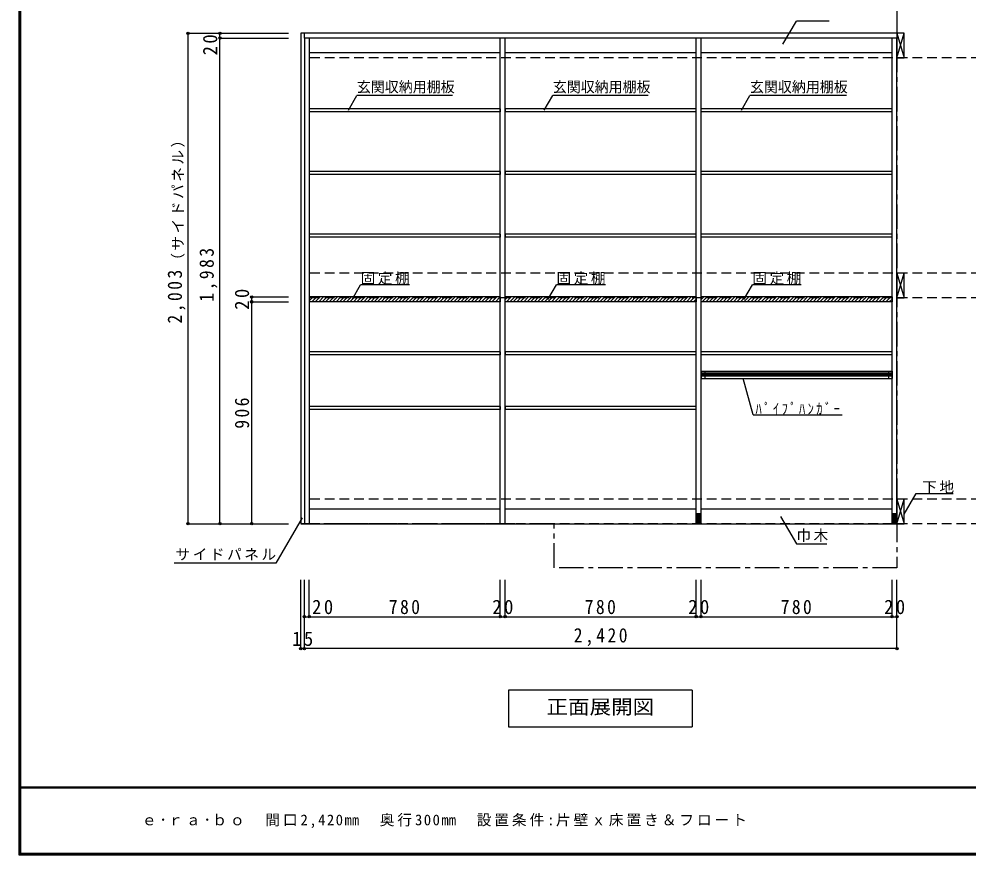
# Model space of a CAD drawing. Units: millimetres at full size, sheet at 1:20; some dimension numbers follow another scale. Extents: x -3922 to 3878, y -2932 to 2722.
# Drawn here: x -3922 to -42, y -2864 to 550 of the extents above; entities that cross this region are included whole.
import ezdxf
from ezdxf.enums import TextEntityAlignment as Align

# ---------------------------------------------------------------- set-up
doc = ezdxf.new("R2010")
doc.units = ezdxf.units.MM
doc.header["$LTSCALE"] = 20
doc.header["$PDMODE"] = 32
doc.header["$PDSIZE"] = 10
doc.linetypes.add('CHAIN1', pattern=[8, 5, -1, 1, -1])
doc.linetypes.add('DASHED2', pattern=[3, 2, -1])
for name, color, linetype in [('0-2_本体', 2, 'Continuous'), ('0-3_固定棚', 3, 'Continuous'), ('0-4_可動棚', 3, 'Continuous'), ('0-5', 4, 'Continuous'), ('0-6_ﾊﾟｲﾌﾟﾊﾝｶﾞｰ', 4, 'Continuous'), ('0-7_桟木・巾木', 2, 'Continuous'), ('0-8_引き出し', 3, 'Continuous'), ('0-A_文字', 7, 'Continuous'), ('0-B_寸法', 7, 'Continuous'), ('0-C_ハッチ', 4, 'Continuous'), ('F-1_枠', 6, 'Continuous'), ('F-A_文字', 7, 'Continuous')]:
    doc.layers.add(name, color=color, linetype=linetype)
doc.styles.add('ＭＳ ゴシック', font='')
doc.styles.get('ＭＳ ゴシック').set_extended_font_data('MS Gothic')

# ---------------------------------------------------------------- blocks, each defined once
blk = doc.blocks.new('R40')
at = {"layer": '0-5', "color": 3}
for p, q in [((10, 18.67), (-10, 18.67)), ((-10, 16), (10, 16)), ((-10, 13.33), (10, 13.33)), ((-10, 10.67), (10, 10.67)), ((-10, 8), (10, 8)), ((-10, 5.33), (10, 5.33)), ((-10, 2.67), (10, 2.67)), ((-10, 0), (10, 0)), ((-10, -2.67), (10, -2.67)), ((-10, -5.33), (10, -5.33)), ((-10, -8), (10, -8)), ((-10, -10.67), (10, -10.67)), ((-10, -13.33), (10, -13.33)), ((-10, -16), (10, -16)), ((-10, -18.67), (10, -18.67))]:
    blk.add_line(p, q, dxfattribs=at)

msp = doc.modelspace()

# ---------------------------------------------------------------- linework, layer by layer
at = {"layer": '0-2_本体', "color": 3}
for p, q in [((-2756.53, 471.73), (-2756.53, 491.73)), ((-2756.53, 471.73), (-2756.53, -1511.27)), ((-2736.53, 471.73), (-2736.53, -1511.27)), ((-1956.53, -1511.27), (-1956.53, 471.73)), ((-1936.53, -1511.27), (-1936.53, 471.73)), ((-1156.53, -1511.27), (-1156.53, 471.73)), ((-1136.53, -1511.27), (-1136.53, 471.73)), ((-356.53, -1511.27), (-356.53, 471.73)), ((-336.53, 491.73), (-336.53, 471.73)), ((-2771.53, -1511.27), (-336.53, -1511.27))]:
    msp.add_line(p, q, dxfattribs=at)
for points in [[(-336.53, 491.73), (-2771.53, 491.73), (-2771.53, -1511.27)], [(-336.53, -1511.27), (-336.53, 471.73), (-2756.53, 471.73)]]:
    msp.add_lwpolyline(points, dxfattribs=at)
at = {"layer": '0-3_固定棚'}
for p, q in [((-2736.53, -585.27), (-2736.53, -605.27)), ((-1956.53, -585.27), (-2736.53, -585.27)), ((-1956.53, -585.27), (-1956.53, -605.27)), ((-1156.53, -585.27), (-1936.53, -585.27)), ((-356.53, -585.27), (-1136.53, -585.27))]:
    msp.add_line(p, q, dxfattribs=at)
for points in [[(-1956.53, -585.27), (-1956.53, -605.27), (-2736.53, -605.27)], [(-1156.53, -585.27), (-1156.53, -605.27), (-1936.53, -605.27)], [(-356.53, -585.27), (-356.53, -605.27), (-1136.53, -605.27)]]:
    msp.add_lwpolyline(points, dxfattribs=at)
at = {"layer": '0-4_可動棚'}
for p, q in [((-2735.53, 170.93), (-2735.53, 182.93)), ((-1957.53, 182.93), (-2735.53, 182.93)), ((-1957.53, 170.93), (-2735.53, 170.93)), ((-1957.53, 182.93), (-1957.53, 170.93)), ((-1935.53, 170.93), (-1935.53, 182.93)), ((-1157.53, 182.93), (-1935.53, 182.93)), ((-1157.53, 170.93), (-1935.53, 170.93)), ((-1157.53, 182.93), (-1157.53, 170.93)), ((-1135.53, 170.93), (-1135.53, 182.93)), ((-357.53, 182.93), (-1135.53, 182.93)), ((-357.53, 170.93), (-1135.53, 170.93)), ((-357.53, 182.93), (-357.53, 170.93)), ((-2735.53, -85.07), (-2735.53, -73.07)), ((-1957.53, -73.07), (-2735.53, -73.07)), ((-1957.53, -73.07), (-1957.53, -85.07)), ((-1935.53, -85.07), (-1935.53, -73.07)), ((-1157.53, -73.07), (-1935.53, -73.07)), ((-1157.53, -73.07), (-1157.53, -85.07)), ((-1135.53, -85.07), (-1135.53, -73.07)), ((-357.53, -73.07), (-1135.53, -73.07)), ((-357.53, -73.07), (-357.53, -85.07)), ((-1957.53, -85.07), (-2735.53, -85.07)), ((-1157.53, -85.07), (-1935.53, -85.07)), ((-357.53, -85.07), (-1135.53, -85.07)), ((-2735.53, -341.07), (-2735.53, -329.07)), ((-1957.53, -329.07), (-2735.53, -329.07)), ((-1957.53, -341.07), (-2735.53, -341.07)), ((-1957.53, -329.07), (-1957.53, -341.07)), ((-1935.53, -341.07), (-1935.53, -329.07)), ((-1157.53, -329.07), (-1935.53, -329.07)), ((-1157.53, -341.07), (-1935.53, -341.07)), ((-1157.53, -329.07), (-1157.53, -341.07)), ((-1135.53, -341.07), (-1135.53, -329.07)), ((-357.53, -329.07), (-1135.53, -329.07)), ((-357.53, -341.07), (-1135.53, -341.07)), ((-357.53, -329.07), (-357.53, -341.07)), ((-2735.53, -821.07), (-2735.53, -809.07)), ((-1957.53, -809.07), (-2735.53, -809.07)), ((-1957.53, -809.07), (-1957.53, -821.07)), ((-1935.53, -821.07), (-1935.53, -809.07)), ((-1157.53, -809.07), (-1935.53, -809.07)), ((-1157.53, -809.07), (-1157.53, -821.07)), ((-1135.53, -821.07), (-1135.53, -809.07)), ((-357.53, -809.07), (-1135.53, -809.07)), ((-357.53, -809.07), (-357.53, -821.07)), ((-1957.53, -821.07), (-2735.53, -821.07)), ((-1157.53, -821.07), (-1935.53, -821.07)), ((-357.53, -821.07), (-1135.53, -821.07)), ((-2735.53, -1045.07), (-2735.53, -1033.07)), ((-1957.53, -1033.07), (-2735.53, -1033.07)), ((-1957.53, -1045.07), (-2735.53, -1045.07)), ((-1957.53, -1033.07), (-1957.53, -1045.07)), ((-1935.53, -1045.07), (-1935.53, -1033.07)), ((-1157.53, -1033.07), (-1935.53, -1033.07)), ((-1157.53, -1045.07), (-1935.53, -1045.07)), ((-1157.53, -1033.07), (-1157.53, -1045.07))]:
    msp.add_line(p, q, dxfattribs=at)
at = {"layer": '0-6_ﾊﾟｲﾌﾟﾊﾝｶﾞｰ', "color": 3}
for p, q in [((-1136.53, -887.77), (-1136.53, -917.77)), ((-1136.53, -887.77), (-356.53, -887.77)), ((-356.53, -887.77), (-356.53, -917.77)), ((-1136.53, -917.77), (-356.53, -917.77))]:
    msp.add_line(p, q, dxfattribs=at)
at = {"layer": '0-6_ﾊﾟｲﾌﾟﾊﾝｶﾞｰ', "color": 7}
for p, q in [((-1121.53, -887.77), (-1121.53, -917.77)), ((-371.53, -887.77), (-371.53, -917.77))]:
    msp.add_line(p, q, dxfattribs=at)
at = {"layer": '0-6_ﾊﾟｲﾌﾟﾊﾝｶﾞｰ'}
for p, q in [((-356.53, -896.77), (-1136.53, -896.77)), ((-356.53, -900.77), (-1136.53, -900.77)), ((-356.53, -904.77), (-1136.53, -904.77)), ((-356.53, -908.77), (-1136.53, -908.77))]:
    msp.add_line(p, q, dxfattribs=at)
at = {"layer": '0-7_桟木・巾木', "color": 7}
for p, q in [((-1956.53, 411.73), (-2736.53, 411.73)), ((-1156.53, 411.73), (-1936.53, 411.73)), ((-356.53, 411.73), (-1136.53, 411.73)), ((-2736.53, -1451.27), (-1956.53, -1451.27)), ((-1936.53, -1451.27), (-1156.53, -1451.27)), ((-1136.53, -1451.27), (-356.53, -1451.27))]:
    msp.add_line(p, q, dxfattribs=at)
at = {"layer": '0-8_引き出し', "color": 7}
for p, q in [((-336.53, 491.73), (-306.53, 391.73)), ((-336.53, 391.73), (-306.53, 491.73)), ((-336.53, -488.27), (-306.53, -588.27)), ((-336.53, -588.27), (-306.53, -488.27)), ((-336.53, -1411.27), (-306.53, -1511.27)), ((-336.53, -1511.27), (-306.53, -1411.27))]:
    msp.add_line(p, q, dxfattribs=at)
at = {"layer": '0-8_引き出し'}
for points in [[(-306.53, 391.73), (-306.53, 491.73), (-336.53, 491.73), (-336.53, 391.73)], [(-306.53, -588.27), (-306.53, -488.27), (-336.53, -488.27), (-336.53, -588.27)], [(-306.53, -1511.27), (-306.53, -1411.27), (-336.53, -1411.27), (-336.53, -1511.27)]]:
    msp.add_lwpolyline(points, close=True, dxfattribs=at)
at = {"layer": '0-A_文字', "linetype": 'CHAIN1'}
for p, q in [((-336.53, 1872.73), (-336.53, -1691.27)), ((-1736.53, -1511.27), (-2771.53, -1511.27)), ((-1736.53, -1691.27), (-1736.53, -1511.27)), ((-336.53, -1691.27), (-1736.53, -1691.27))]:
    msp.add_line(p, q, dxfattribs=at)
at = {"layer": '0-A_文字'}
for p, q in [((-802.15, 446.66), (-747.32, 541.62)), ((-612.73, 541.62), (-747.32, 541.62)), ((-2577.05, 176.93), (-2542.03, 237.59)), ((-2152.03, 237.59), (-2542.03, 237.59)), ((-1777.05, 176.93), (-1742.03, 237.59)), ((-1352.03, 237.59), (-1742.03, 237.59)), ((-971.73, 176.93), (-936.71, 237.59)), ((-541.94, 237.59), (-936.71, 237.59)), ((-2562.05, -596.33), (-2527.03, -535.68)), ((-2327.03, -535.68), (-2527.03, -535.68)), ((-1762.05, -596.33), (-1727.03, -535.68)), ((-1527.03, -535.68), (-1727.03, -535.68)), ((-962.05, -596.33), (-927.03, -535.68)), ((-727.03, -535.68), (-927.03, -535.68)), ((-924.18, -1066.07), (-963.92, -917.77)), ((-924.18, -1066.07), (-559.71, -1066.07)), ((-306.53, -1472.95), (-257.76, -1388.48)), ((-257.76, -1388.48), (-107.23, -1388.48)), ((-2765.84, -1487.54), (-2872.92, -1673.01)), ((-811.53, -1481.86), (-747.32, -1593.08)), ((-747.32, -1593.08), (-623.56, -1593.08)), ((-2872.92, -1673.01), (-3288.06, -1673.01)), ((-1172.93, -2191.27), (-1172.93, -2341.27)), ((-1922.93, -2341.27), (-1172.93, -2341.27))]:
    msp.add_line(p, q, dxfattribs=at)
msp.add_lwpolyline([(-1172.93, -2191.27), (-1922.93, -2191.27), (-1922.93, -2341.27)], dxfattribs=at)
at = {"layer": '0-B_寸法', "color": 4}
for p, q in [((-3231.53, 491.73), (-2821.53, 491.73)), ((-3231.53, -1511.27), (-3231.53, 491.73)), ((-3101.53, 471.73), (-3101.53, 491.73)), ((-3101.53, 491.73), (-2971.53, 491.73)), ((-3101.53, 471.73), (-2821.53, 471.73)), ((-3101.53, -1511.27), (-3101.53, 471.73)), ((-2971.53, -605.27), (-2971.53, -585.27)), ((-2971.53, -585.27), (-2821.53, -585.27)), ((-2971.53, -1511.27), (-2971.53, -605.27)), ((-2971.53, -605.27), (-2821.53, -605.27)), ((-3231.53, -1511.27), (-2821.53, -1511.27)), ((-3101.53, -1511.27), (-2971.53, -1511.27)), ((-2971.53, -1511.27), (-2821.53, -1511.27)), ((-2771.53, -2021.27), (-2771.53, -1741.27)), ((-2756.53, -1891.27), (-2756.53, -1741.27)), ((-2756.53, -2021.27), (-2756.53, -1741.27)), ((-2736.53, -1891.27), (-2736.53, -1741.27)), ((-1956.53, -1891.27), (-1956.53, -1741.27)), ((-1936.53, -1891.27), (-1936.53, -1741.27)), ((-1156.53, -1891.27), (-1156.53, -1741.27)), ((-1136.53, -1891.27), (-1136.53, -1741.27)), ((-356.53, -1891.27), (-356.53, -1741.27)), ((-336.53, -1891.27), (-336.53, -1741.27)), ((-2756.53, -1891.27), (-2736.53, -1891.27)), ((-2756.53, -2021.27), (-2756.53, -1891.27)), ((-2736.53, -1891.27), (-1956.53, -1891.27)), ((-1956.53, -1891.27), (-1936.53, -1891.27)), ((-1936.53, -1891.27), (-1156.53, -1891.27)), ((-1156.53, -1891.27), (-1136.53, -1891.27)), ((-1136.53, -1891.27), (-356.53, -1891.27)), ((-356.53, -1891.27), (-336.53, -1891.27)), ((-336.53, -2021.27), (-336.53, -1891.27)), ((-2756.53, -2021.27), (-2771.53, -2021.27)), ((-336.53, -2021.27), (-2756.53, -2021.27))]:
    msp.add_line(p, q, dxfattribs=at)
at = {"layer": '0-B_寸法', "color": 4, "linetype": 'DASHED2'}
for p, q in [((2706.47, 391.73), (-2756.53, 391.73)), ((2706.47, -488.27), (-2756.53, -488.27)), ((2706.47, -588.27), (-2756.53, -588.27)), ((2706.47, -1411.27), (-2756.53, -1411.27)), ((2706.47, -1511.27), (-2756.53, -1511.27))]:
    msp.add_line(p, q, dxfattribs=at)
at = {"layer": '0-B_寸法'}
for p in [(-3231.53, 491.73), (-3101.53, 491.73), (-3101.53, 471.73), (-2971.53, -585.27), (-2971.53, -605.27), (-3231.53, -1511.27), (-3101.53, -1511.27), (-2971.53, -1511.27), (-2756.53, -1891.27), (-2736.53, -1891.27), (-1956.53, -1891.27), (-1936.53, -1891.27), (-1156.53, -1891.27), (-1136.53, -1891.27), (-356.53, -1891.27), (-336.53, -1891.27), (-2771.53, -2021.27), (-2756.53, -2021.27), (-336.53, -2021.27)]:
    msp.add_point(p, dxfattribs=at)
at = {"layer": '0-C_ハッチ'}
for p, q in [((-2736.53, -587.3), (-2734.49, -585.27)), ((-2736.53, -601.45), (-2720.35, -585.27)), ((-2726.21, -605.27), (-2706.21, -585.27)), ((-2712.07, -605.27), (-2692.07, -585.27)), ((-2697.93, -605.27), (-2677.93, -585.27)), ((-2683.78, -605.27), (-2663.78, -585.27)), ((-2669.64, -605.27), (-2649.64, -585.27)), ((-2655.5, -605.27), (-2635.5, -585.27)), ((-2641.36, -605.27), (-2621.36, -585.27)), ((-2627.21, -605.27), (-2607.21, -585.27)), ((-2613.07, -605.27), (-2593.07, -585.27)), ((-2598.93, -605.27), (-2578.93, -585.27)), ((-2584.79, -605.27), (-2564.79, -585.27)), ((-2570.65, -605.27), (-2550.65, -585.27)), ((-2556.5, -605.27), (-2536.5, -585.27)), ((-2542.36, -605.27), (-2522.36, -585.27)), ((-2528.22, -605.27), (-2508.22, -585.27)), ((-2514.08, -605.27), (-2494.08, -585.27)), ((-2499.94, -605.27), (-2479.94, -585.27)), ((-2485.79, -605.27), (-2465.79, -585.27)), ((-2471.65, -605.27), (-2451.65, -585.27)), ((-2457.51, -605.27), (-2437.51, -585.27)), ((-2443.37, -605.27), (-2423.37, -585.27)), ((-2429.22, -605.27), (-2409.22, -585.27)), ((-2415.08, -605.27), (-2395.08, -585.27)), ((-2400.94, -605.27), (-2380.94, -585.27)), ((-2386.8, -605.27), (-2366.8, -585.27)), ((-2372.66, -605.27), (-2352.66, -585.27)), ((-2358.51, -605.27), (-2338.51, -585.27)), ((-2344.37, -605.27), (-2324.37, -585.27)), ((-2330.23, -605.27), (-2310.23, -585.27)), ((-2316.09, -605.27), (-2296.09, -585.27)), ((-2301.95, -605.27), (-2281.95, -585.27)), ((-2287.8, -605.27), (-2267.8, -585.27)), ((-2273.66, -605.27), (-2253.66, -585.27)), ((-2259.52, -605.27), (-2239.52, -585.27)), ((-2245.38, -605.27), (-2225.38, -585.27)), ((-2231.23, -605.27), (-2211.23, -585.27)), ((-2217.09, -605.27), (-2197.09, -585.27)), ((-2202.95, -605.27), (-2182.95, -585.27)), ((-2188.81, -605.27), (-2168.81, -585.27)), ((-2174.67, -605.27), (-2154.67, -585.27)), ((-2160.52, -605.27), (-2140.52, -585.27)), ((-2146.38, -605.27), (-2126.38, -585.27)), ((-2132.24, -605.27), (-2112.24, -585.27)), ((-2118.1, -605.27), (-2098.1, -585.27)), ((-2103.96, -605.27), (-2083.96, -585.27)), ((-2089.81, -605.27), (-2069.81, -585.27)), ((-2075.67, -605.27), (-2055.67, -585.27)), ((-2061.53, -605.27), (-2041.53, -585.27)), ((-2047.39, -605.27), (-2027.39, -585.27)), ((-2033.25, -605.27), (-2013.25, -585.27)), ((-2019.1, -605.27), (-1999.1, -585.27)), ((-2004.96, -605.27), (-1984.96, -585.27)), ((-1990.82, -605.27), (-1970.82, -585.27)), ((-1976.68, -605.27), (-1956.68, -585.27)), ((-1962.53, -605.27), (-1956.53, -599.26)), ((-1936.53, -596.01), (-1925.79, -585.27)), ((-1931.65, -605.27), (-1911.65, -585.27)), ((-1917.5, -605.27), (-1897.5, -585.27)), ((-1903.36, -605.27), (-1883.36, -585.27)), ((-1889.22, -605.27), (-1869.22, -585.27)), ((-1875.08, -605.27), (-1855.08, -585.27)), ((-1860.94, -605.27), (-1840.94, -585.27)), ((-1846.79, -605.27), (-1826.79, -585.27)), ((-1832.65, -605.27), (-1812.65, -585.27)), ((-1818.51, -605.27), (-1798.51, -585.27)), ((-1804.37, -605.27), (-1784.37, -585.27)), ((-1790.22, -605.27), (-1770.22, -585.27)), ((-1776.08, -605.27), (-1756.08, -585.27)), ((-1761.94, -605.27), (-1741.94, -585.27)), ((-1747.8, -605.27), (-1727.8, -585.27)), ((-1733.66, -605.27), (-1713.66, -585.27)), ((-1719.51, -605.27), (-1699.51, -585.27)), ((-1705.37, -605.27), (-1685.37, -585.27)), ((-1691.23, -605.27), (-1671.23, -585.27)), ((-1677.09, -605.27), (-1657.09, -585.27)), ((-1662.95, -605.27), (-1642.95, -585.27)), ((-1648.8, -605.27), (-1628.8, -585.27)), ((-1634.66, -605.27), (-1614.66, -585.27)), ((-1620.52, -605.27), (-1600.52, -585.27)), ((-1606.38, -605.27), (-1586.38, -585.27)), ((-1592.23, -605.27), (-1572.23, -585.27)), ((-1578.09, -605.27), (-1558.09, -585.27)), ((-1563.95, -605.27), (-1543.95, -585.27)), ((-1549.81, -605.27), (-1529.81, -585.27)), ((-1535.67, -605.27), (-1515.67, -585.27)), ((-1521.52, -605.27), (-1501.52, -585.27)), ((-1507.38, -605.27), (-1487.38, -585.27)), ((-1493.24, -605.27), (-1473.24, -585.27)), ((-1479.1, -605.27), (-1459.1, -585.27)), ((-1464.96, -605.27), (-1444.96, -585.27)), ((-1450.81, -605.27), (-1430.81, -585.27)), ((-1436.67, -605.27), (-1416.67, -585.27)), ((-1422.53, -605.27), (-1402.53, -585.27)), ((-1408.39, -605.27), (-1388.39, -585.27)), ((-1394.25, -605.27), (-1374.25, -585.27)), ((-1380.1, -605.27), (-1360.1, -585.27)), ((-1365.96, -605.27), (-1345.96, -585.27)), ((-1351.82, -605.27), (-1331.82, -585.27)), ((-1337.68, -605.27), (-1317.68, -585.27)), ((-1323.53, -605.27), (-1303.53, -585.27)), ((-1309.39, -605.27), (-1289.39, -585.27)), ((-1295.25, -605.27), (-1275.25, -585.27)), ((-1281.11, -605.27), (-1261.11, -585.27)), ((-1266.97, -605.27), (-1246.97, -585.27)), ((-1252.82, -605.27), (-1232.82, -585.27)), ((-1238.68, -605.27), (-1218.68, -585.27)), ((-1224.54, -605.27), (-1204.54, -585.27)), ((-1210.4, -605.27), (-1190.4, -585.27)), ((-1196.26, -605.27), (-1176.26, -585.27)), ((-1182.11, -605.27), (-1162.11, -585.27)), ((-1167.97, -605.27), (-1156.53, -593.83)), ((-1136.53, -596.01), (-1125.79, -585.27)), ((-1131.65, -605.27), (-1111.65, -585.27)), ((-1117.5, -605.27), (-1097.5, -585.27)), ((-1103.36, -605.27), (-1083.36, -585.27)), ((-1089.22, -605.27), (-1069.22, -585.27)), ((-1075.08, -605.27), (-1055.08, -585.27)), ((-1060.94, -605.27), (-1040.94, -585.27)), ((-1046.79, -605.27), (-1026.79, -585.27)), ((-1032.65, -605.27), (-1012.65, -585.27)), ((-1018.51, -605.27), (-998.51, -585.27)), ((-1004.37, -605.27), (-984.37, -585.27)), ((-990.22, -605.27), (-970.22, -585.27)), ((-976.08, -605.27), (-956.08, -585.27)), ((-961.94, -605.27), (-941.94, -585.27)), ((-947.8, -605.27), (-927.8, -585.27)), ((-933.66, -605.27), (-913.66, -585.27)), ((-919.51, -605.27), (-899.51, -585.27)), ((-905.37, -605.27), (-885.37, -585.27)), ((-891.23, -605.27), (-871.23, -585.27)), ((-877.09, -605.27), (-857.09, -585.27)), ((-862.95, -605.27), (-842.95, -585.27)), ((-848.8, -605.27), (-828.8, -585.27)), ((-834.66, -605.27), (-814.66, -585.27)), ((-820.52, -605.27), (-800.52, -585.27)), ((-806.38, -605.27), (-786.38, -585.27)), ((-792.23, -605.27), (-772.23, -585.27)), ((-778.09, -605.27), (-758.09, -585.27)), ((-763.95, -605.27), (-743.95, -585.27)), ((-749.81, -605.27), (-729.81, -585.27)), ((-735.67, -605.27), (-715.67, -585.27)), ((-721.52, -605.27), (-701.52, -585.27)), ((-707.38, -605.27), (-687.38, -585.27)), ((-693.24, -605.27), (-673.24, -585.27)), ((-679.1, -605.27), (-659.1, -585.27)), ((-664.96, -605.27), (-644.96, -585.27)), ((-650.81, -605.27), (-630.81, -585.27)), ((-636.67, -605.27), (-616.67, -585.27)), ((-622.53, -605.27), (-602.53, -585.27)), ((-608.39, -605.27), (-588.39, -585.27)), ((-594.25, -605.27), (-574.25, -585.27)), ((-580.1, -605.27), (-560.1, -585.27)), ((-565.96, -605.27), (-545.96, -585.27)), ((-551.82, -605.27), (-531.82, -585.27)), ((-537.68, -605.27), (-517.68, -585.27)), ((-523.53, -605.27), (-503.53, -585.27)), ((-509.39, -605.27), (-489.39, -585.27)), ((-495.25, -605.27), (-475.25, -585.27)), ((-481.11, -605.27), (-461.11, -585.27)), ((-466.97, -605.27), (-446.97, -585.27)), ((-452.82, -605.27), (-432.82, -585.27)), ((-438.68, -605.27), (-418.68, -585.27)), ((-424.54, -605.27), (-404.54, -585.27)), ((-410.4, -605.27), (-390.4, -585.27)), ((-396.26, -605.27), (-376.26, -585.27)), ((-382.11, -605.27), (-362.11, -585.27)), ((-367.97, -605.27), (-356.53, -593.83))]:
    msp.add_line(p, q, dxfattribs=at)
at = {"layer": 'F-1_枠'}
for p, q in [((-3922.03, 2722.29), (-3922.03, -2864.37)), ((-3918.7, 2722.29), (-3918.7, -2864.37)), ((-3915.36, 2722.29), (-3915.36, -2864.37)), ((3877.97, -2587.71), (-3922.03, -2587.71)), ((3877.97, -2591.04), (-3922.03, -2591.04)), ((3877.97, -2857.71), (-3922.03, -2857.71)), ((3877.97, -2861.04), (-3922.03, -2861.04)), ((3877.97, -2864.37), (-3922.03, -2864.37))]:
    msp.add_line(p, q, dxfattribs=at)

# ---------------------------------------------------------------- block references
at = {"layer": '0-5'}
for p in [(-1146.53, -1489.93), (-346.53, -1489.93)]:
    msp.add_blockref('R40', p, dxfattribs=at)

# ---------------------------------------------------------------- texts
at = {"layer": '0-A_文字', "style": 'ＭＳ ゴシック'}
for s, height, width, p in [('玄関収納用棚板', 43.99, 0.95, (-2542.03, 237.59)), ('玄関収納用棚板', 43.99, 0.95, (-1742.03, 237.59)), ('玄関収納用棚板', 43.99, 0.95, (-936.71, 237.59)), ('正面展開図', 58.65, 1.1, (-1767.93, -2306.27))]:
    msp.add_text(s, height=height, dxfattribs=dict(at, width=width)).set_placement(p, align=Align.BOTTOM_LEFT)
at = {"layer": '0-A_文字', "char_height": 43.99, "attachment_point": 7, "style": 'ＭＳ ゴシック'}
for s, insert in [('\\T1.17;固定棚', (-2527.03, -535.68)), ('\\T1.17;固定棚', (-1727.03, -535.68)), ('\\T1.17;固定棚', (-927.03, -535.68)), ('\\T1.39;\\W0.85;ﾊﾟｲﾌﾟﾊﾝｶﾞｰ', (-913.94, -1066.07)), ('\\T1.17;下地', (-233.26, -1388.48)), ('\\T1.17;巾木', (-747.32, -1585.96)), ('\\T1.17;サイドパネル', (-3282.92, -1661.06))]:
    msp.add_mtext(s, dxfattribs=dict(at, insert=insert))
at = {"layer": '0-B_寸法', "attachment_point": 7, "rotation": 90, "style": 'ＭＳ ゴシック'}
for s, insert, char_height in [('\\T1.27;\\W0.95;20', (-3111.53, 401.26), 58.65), ('\\T1.17;（サイドパネル）', (-3245.37, -466.04), 43.99), ('\\T1.28;\\W0.9;1,983', (-3111.53, -604.77), 58.65), ('\\T1.28;\\W0.9;2,003', (-3241.53, -693.9), 58.65), ('\\T1.27;\\W0.95;20', (-2981.53, -637.77), 58.65), ('\\T1.27;\\W0.9;906', (-2981.53, -1123.27), 58.65)]:
    msp.add_mtext(s, dxfattribs=dict(at, insert=insert, char_height=char_height))
at = {"layer": '0-B_寸法', "char_height": 58.65, "attachment_point": 7, "style": 'ＭＳ ゴシック'}
for s, insert in [('\\T1.27;\\W0.95;20', (-2725.04, -1881.27)), ('\\T1.27;\\W0.9;780', (-2411.53, -1881.27)), ('\\T1.27;\\W0.95;20', (-1989.03, -1881.27)), ('\\T1.27;\\W0.9;780', (-1611.53, -1881.27)), ('\\T1.27;\\W0.95;20', (-1189.03, -1881.27)), ('\\T1.27;\\W0.9;780', (-811.53, -1881.27)), ('\\T1.27;\\W0.95;20', (-389.03, -1881.27)), ('\\T1.28;\\W0.9;2,420', (-1656.53, -2011.27)), ('\\T1.27;\\W0.95;15', (-2806.53, -2011.27))]:
    msp.add_mtext(s, dxfattribs=dict(at, insert=insert))
at = {"layer": 'F-A_文字', "insert": (-3420.4, -2754.37), "char_height": 43.99, "attachment_point": 7, "style": 'ＭＳ ゴシック'}
msp.add_mtext('\\T1.2;ｅ･ｒａ･ｂｏ\u3000間口2,420㎜\u3000奥行300㎜\u3000設置条件:片壁ｘ床置き＆フロート', dxfattribs=at)

doc.saveas('drawing.dxf')
